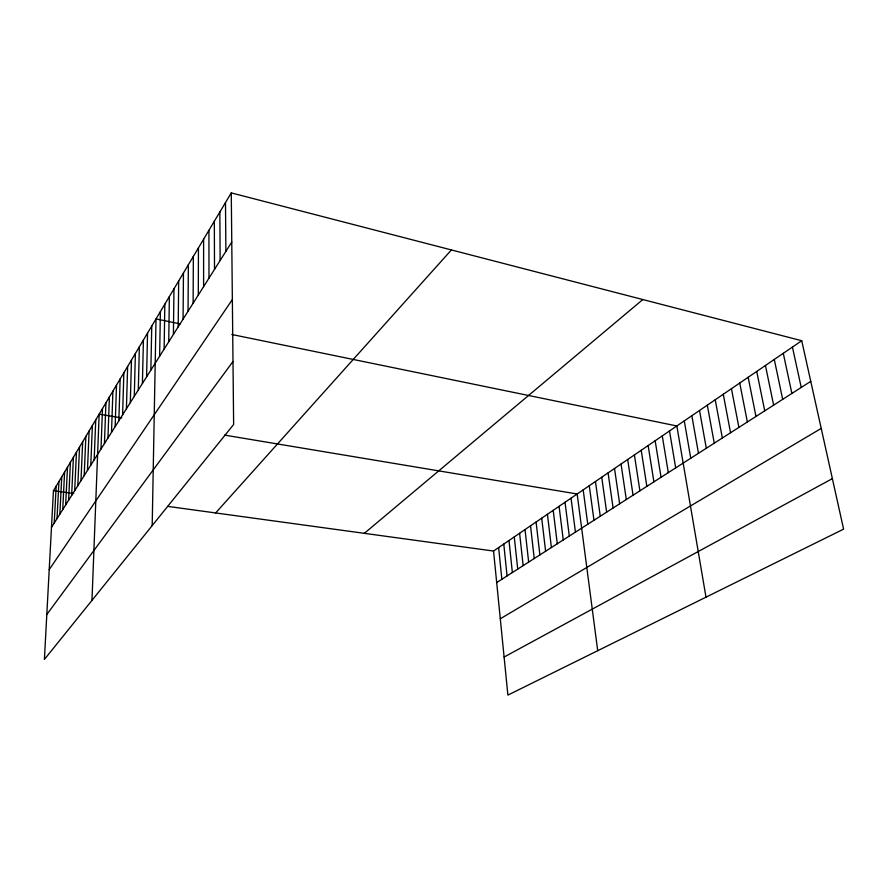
<?xml version="1.0" encoding="UTF-8"?>
<svg xmlns="http://www.w3.org/2000/svg" width="888" height="888" viewBox="0 0 888 888"><rect width="100%" height="100%" fill="white"/><g stroke="black" fill="none" stroke-linecap="round" stroke-linejoin="round"><path stroke-width="1.33" d="M203.596 286.658L203.618 239.194M198.302 295.027L198.435 247.885M193.129 303.219L193.34 256.41M188.045 311.255L188.356 264.768M183.072 319.125L183.461 272.96M178.199 326.84L178.666 280.985M173.415 334.399L173.959 288.866M168.731 341.825L169.353 296.592M164.136 349.095L164.824 304.173M159.629 356.232L160.384 311.61M152.192 525.596L156.022 318.914L180.275 323.898M150.86 370.107L151.748 326.074M146.598 376.845L147.541 333.111M138.306 389.976L139.361 346.808M142.413 383.472L143.412 340.026M134.277 396.359L135.387 353.48M130.314 402.619L131.48 360.029M126.418 408.78L127.628 366.455M118.837 420.779L120.146 378.998M122.6 414.829L123.854 372.782M115.14 426.629L116.495 385.115M111.511 432.367L112.909 391.12M104.44 443.567L105.916 402.83M107.948 438.017L109.379 397.025M100.988 449.028L102.497 408.547M94.161 459.84L95.749 419.869M91.975 600.366L99.145 414.174L121.823 417.959M90.776 465.179L92.396 425.474M84.182 475.613L85.87 436.408M87.457 470.44L89.111 430.98M80.975 480.708L82.684 441.736M74.692 490.642L76.468 452.159M77.8 485.714L79.554 446.986M68.609 500.266L70.441 462.248M71.628 495.493L73.427 457.242M65.645 504.961L67.499 467.177M59.851 514.13L61.749 476.801M62.726 509.579L64.602 472.028M54.224 523.032L56.166 486.147M57.01 518.614L58.941 481.507M231.269 192.896L53.447 490.72L44.4 659.429L233.633 424.486L231.269 192.896L801.731 340.726L843.6 529.137L507.892 695.104L493.55 551.048L801.731 340.726M51.482 527.383L231.768 242.069M49.206 569.652L232.356 299.545M46.809 614.529L232.989 361.505M215.651 512.953L451.393 249.939M364.335 533.333L642.823 299.545M496.692 582.584L810.766 381.352M500.299 618.781L821.222 428.405M504.107 657.031L832.378 478.632M53.447 490.72L73.682 493.495M167.654 506.371L493.55 551.048M224.509 435.098L577.167 493.983L597.713 650.704M231.801 334.487L676.845 425.963L705.993 597.169M792.429 347.075L801.242 387.446M783.283 353.313L791.885 393.44M774.292 359.451L782.683 399.334M765.445 365.49L773.637 405.139M756.731 371.439L764.735 410.833M748.162 377.278L755.977 416.45M739.737 383.039L747.363 421.966M731.435 388.7L738.894 427.394M723.276 394.272L730.547 432.745M715.229 399.755L722.344 438.006M707.314 405.161L714.263 443.179M699.522 410.478L706.304 448.274M691.841 415.717L698.468 453.291M684.282 420.879L690.764 458.241M669.508 430.969L675.679 467.898M662.27 435.897L668.309 472.616M655.155 440.759L661.049 477.267M648.14 445.554L653.901 481.851M641.214 450.272L646.853 486.369M634.398 454.922L639.904 490.82M627.683 459.518L633.055 495.204M621.056 464.036L626.306 499.533M614.518 468.498L619.658 503.796M608.08 472.893L613.097 508.003M601.731 477.222L606.637 512.143M595.46 481.496L600.255 516.228M589.277 485.714L593.972 520.257M583.183 489.876L587.767 524.231M571.062 498.157L575.435 532.134M565.034 502.264L569.297 536.063M559.085 506.327L563.258 539.937M553.213 510.334L557.287 543.756M547.43 514.285L551.404 547.53M541.713 518.181L545.609 551.248M536.086 522.022L539.882 554.911M530.524 525.818L534.232 558.53M525.03 529.57L528.66 562.104M519.613 533.266L523.154 565.634M514.274 536.907L517.726 569.108M508.991 540.514L512.365 572.538M503.785 544.067L507.07 575.935M498.634 547.585L501.853 579.276M225.497 202.542L225.885 251.371M219.858 211.999L220.135 260.473M214.33 221.245L214.508 269.386M208.924 230.314L208.991 278.111"/></g></svg>
